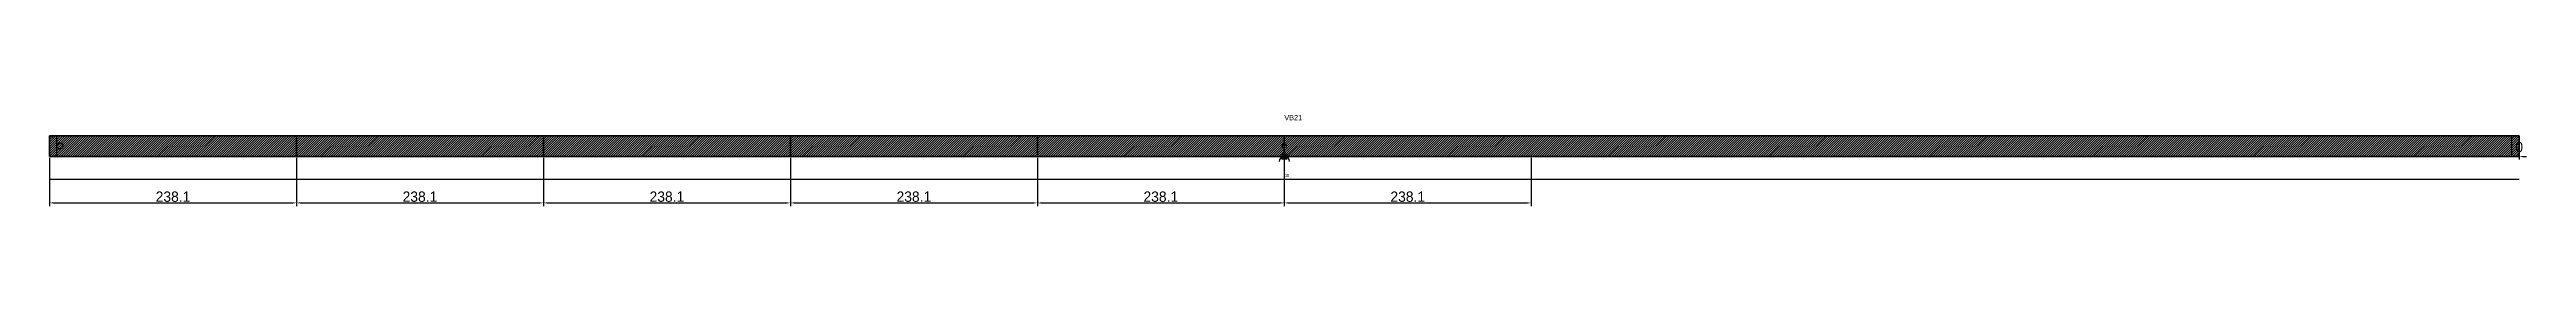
# Model space of a CAD drawing. Header units: metres. Extents: x 12796 to 15184, y 13111 to 13199.
import ezdxf

# ---------------------------------------------------------------- set-up
doc = ezdxf.new("R2010")
doc.units = ezdxf.units.M
for name, color, linetype in [('00 - FELIPE', 2, 'CONTINUOUS'), ('COTA', 241, 'CONTINUOUS'), ('Escoras', 2, 'CONTINUOUS'), ('Forcador', 251, 'CONTINUOUS'), ('Hachura', 251, 'CONTINUOUS'), ('NOMENCLATURA', 7, 'CONTINUOUS'), ('Painéis', 200, 'CONTINUOUS'), ('REAPROVEITAMENTO', 251, 'CONTINUOUS'), ('SARR_2.2x7', 40, 'CONTINUOUS')]:
    doc.layers.add(name, color=color, linetype=linetype)
doc.styles.add('STR_STANDARD', font='arial.ttf')
doc.dimstyles.new('EZ DXF', dxfattribs={"dimtxt": 10, "dimasz": 3.5, "dimexe": 3, "dimexo": 1.5, "dimgap": 1, "dimtad": 1, "dimdec": 1, "dimdsep": 46, "dimcen": 2.5, "dimazin": 3, "dimtfac": 1, "dimtmove": 0, "dimatfit": 3})

msp = doc.modelspace()

# ---------------------------------------------------------------- hatches: boundary and pattern name
at = {"layer": 'REAPROVEITAMENTO'}
h = msp.add_hatch(dxfattribs=at)
h.set_pattern_fill('ANSI31', scale=0.5)
h.paths.add_polyline_path([(12795.5914, 13158.9905), (15176.744908, 13158.9905), (15176.744908, 13178.9905), (12795.5914, 13178.9905)])
h = msp.add_hatch(dxfattribs=at)
h.set_pattern_fill('ANSI31', scale=0.5)
h.paths.add_polyline_path([(12795.5914, 13158.9905), (15176.744908, 13158.9905), (15176.744908, 13178.9905), (12795.5914, 13178.9905)])

# ---------------------------------------------------------------- linework, layer by layer
at = {"layer": '00 - FELIPE'}
msp.add_line((12795.5914, 13136.9905), (15176.744908, 13136.9905), dxfattribs=at)
msp.add_line((12795.5914, 13136.9905), (15176.744908, 13136.9905), dxfattribs=at)
at = {"layer": 'Escoras'}
msp.add_circle((13986.168154, 13168.9905), 2, dxfattribs=at)
msp.add_circle((13986.168154, 13168.9905), 2, dxfattribs=at)
at = {"layer": 'Forcador'}
msp.add_circle((12805.5914, 13168.9905), 3, dxfattribs=at)
msp.add_circle((12805.5914, 13168.9905), 3, dxfattribs=at)
at = {"layer": 'Hachura'}
msp.add_solid([(13983.168154, 13161.9905), (13989.168154, 13161.9905), (13983.168154, 13155.9905), (13989.168154, 13155.9905)], dxfattribs=at)
msp.add_solid([(13983.168154, 13161.9905), (13989.168154, 13161.9905), (13983.168154, 13155.9905), (13989.168154, 13155.9905)], dxfattribs=at)
at = {"layer": 'Painéis'}
for points in [[(12795.5914, 13158.9905), (12795.5914, 13178.9905)], [(12795.5914, 13178.9905), (15176.744908, 13178.9905)], [(12795.5914, 13158.9905), (12795.5914, 13178.9905)], [(12795.5914, 13178.9905), (15176.744908, 13178.9905)], [(12795.5914, 13158.9905), (15176.744908, 13158.9905)], [(12795.5914, 13158.9905), (15176.744908, 13158.9905)], [(13033.6914, 13158.9905), (13033.6914, 13178.9905)], [(13033.6914, 13158.9905), (13033.6914, 13178.9905)], [(13271.7914, 13158.9905), (13271.7914, 13178.9905)], [(13271.7914, 13158.9905), (13271.7914, 13178.9905)], [(13509.8914, 13158.9905), (13509.8914, 13178.9905)], [(13509.8914, 13158.9905), (13509.8914, 13178.9905)], [(13747.9914, 13158.9905), (13747.9914, 13178.9905)], [(13747.9914, 13158.9905), (13747.9914, 13178.9905)], [(13986.0914, 13158.9905), (13986.0914, 13178.9905)], [(13986.0914, 13158.9905), (13986.0914, 13178.9905)], [(15176.744908, 13158.9905), (15176.744908, 13178.9905)], [(15176.744908, 13158.9905), (15176.744908, 13178.9905)]]:
    msp.add_lwpolyline(points, close=True, dxfattribs=at)
msp.add_arc((13986.168154, 13153.9905), 5, 0, 180, dxfattribs=at)
msp.add_arc((13986.168154, 13153.9905), 5, 0, 180, dxfattribs=at)
at = {"layer": 'SARR_2.2x7'}
for p, q in [((12802.5914, 13158.9905), (12802.5914, 13178.9905)), ((12802.5914, 13158.9905), (12802.5914, 13178.9905)), ((15169.744908, 13158.9905), (15169.744908, 13178.9905)), ((15169.744908, 13158.9905), (15169.744908, 13178.9905))]:
    msp.add_line(p, q, dxfattribs=at)

# ---------------------------------------------------------------- texts
at = {"layer": '00 - FELIPE'}
msp.add_text('00', height=3, dxfattribs=at).set_placement((13986.168154, 13138.9905))
msp.add_text('00', height=3, dxfattribs=at).set_placement((13986.168154, 13138.9905))
at = {"layer": 'NOMENCLATURA', "style": 'STR_STANDARD'}
msp.add_text('VB21', height=5, dxfattribs=at).set_placement((13986.168154, 13193.9905))
msp.add_text('VB21', height=5, dxfattribs=at).set_placement((13986.168154, 13193.9905))

# ---------------------------------------------------------------- dimensions: what is measured, and where the dimension line sits
at = {"layer": 'COTA'}
for base, p1, p2 in [((12795.5914, 13113.9905), (12795.5914, 13158.9905), (13033.6914, 13158.9905)), ((12795.5914, 13113.9905), (12795.5914, 13158.9905), (13033.6914, 13158.9905)), ((13033.6914, 13113.9905), (13033.6914, 13158.9905), (13271.7914, 13158.9905)), ((13033.6914, 13113.9905), (13033.6914, 13158.9905), (13271.7914, 13158.9905)), ((13271.7914, 13113.9905), (13271.7914, 13158.9905), (13509.8914, 13158.9905)), ((13271.7914, 13113.9905), (13271.7914, 13158.9905), (13509.8914, 13158.9905)), ((13509.8914, 13113.9905), (13509.8914, 13158.9905), (13747.9914, 13158.9905)), ((13509.8914, 13113.9905), (13509.8914, 13158.9905), (13747.9914, 13158.9905)), ((13747.9914, 13113.9905), (13747.9914, 13158.9905), (13986.0914, 13158.9905)), ((13747.9914, 13113.9905), (13747.9914, 13158.9905), (13986.0914, 13158.9905)), ((13986.0914, 13113.9905), (13986.0914, 13158.9905), (14224.1914, 13158.9905)), ((13986.0914, 13113.9905), (13986.0914, 13158.9905), (14224.1914, 13158.9905)), ((15176.744908, 13158.9905), (15176.744908, 13158.9905), (15176.744908, 13178.9905)), ((15176.744908, 13158.9905), (15176.744908, 13158.9905), (15176.744908, 13178.9905))]:
    msp.add_linear_dim(base=base, p1=p1, p2=p2, dimstyle='EZ DXF', dxfattribs=at).render()

doc.saveas('drawing.dxf')
